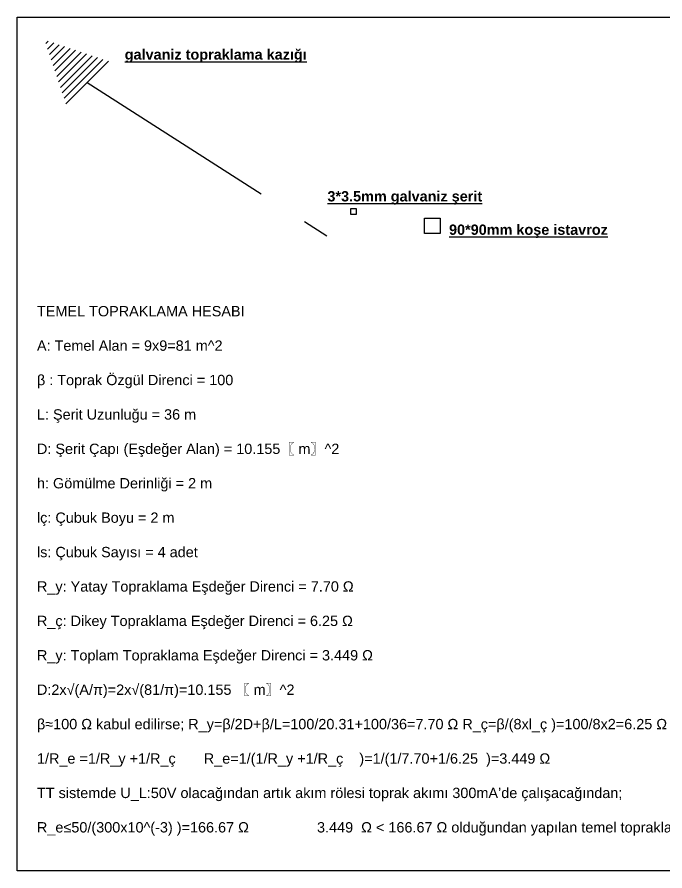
# Model space of a CAD drawing. Header units: millimetres. Extents: x 50 to 5784, y -13 to 1597.
# Drawn here: x 788.8 to 1165.1, y 653.7 to 1150.1 of the extents above; entities that cross this region are included whole.
import ezdxf

# ---------------------------------------------------------------- set-up
doc = ezdxf.new("R2010")
doc.units = ezdxf.units.MM
doc.header["$MEASUREMENT"] = 0
doc.linetypes.add('ACAD_ISO02W100', pattern=[15, 12, -3])
doc.layers.add('Layer4', color=230, linetype='Continuous')
doc.layers.add('topraklama', color=97, linetype='ACAD_ISO02W100')
doc.styles.get("Standard").update_dxf_attribs({"font": 'Arial.ttf'})

# ---------------------------------------------------------------- blocks, each defined once
blk = doc.blocks.new('topraklama kazığı')
at = {"layer": 'topraklama', "ltscale": 10}
for p, q in [((-163.35, 111.87), (-161.94, 113.28)), ((-162.29, 108.69), (-158.76, 112.22)), ((-161.23, 105.51), (-155.58, 111.16)), ((-160.17, 102.32), (-152.39, 110.1)), ((-159.11, 99.14), (-149.21, 109.04)), ((-158.05, 95.96), (-146.03, 107.98)), ((-156.99, 92.78), (-142.85, 106.92)), ((-155.93, 89.6), (-139.67, 105.86)), ((-154.87, 86.41), (-136.48, 104.8)), ((-153.81, 83.23), (-133.3, 103.74)), ((-152.75, 80.05), (-130.12, 102.68)), ((-151.69, 76.87), (-126.94, 101.62)), ((-139.31, 89.24), (0, 0))]:
    blk.add_line(p, q, dxfattribs=at)
blk.add_lwpolyline([(-126.94, 101.62), (-126.94, 101.62), (-151.69, 76.87)], dxfattribs=at)

msp = doc.modelspace()

# ---------------------------------------------------------------- linework, layer by layer
at = {"layer": 'Layer4', "ltscale": 10}
msp.add_lwpolyline([(788.7582, 1150.07875), (1250.85605, 1150.07875), (1250.85605, 653.68484), (788.7582, 653.68484)], close=True, dxfattribs=at)
at = {"layer": 'topraklama', "ltscale": 10}
for points in [[(982.68518, 1038.71005), (985.68518, 1038.71005), (985.68518, 1035.21005), (982.68518, 1035.21005)], [(1025.45023, 1033.24518), (1034.45023, 1033.24518), (1034.45023, 1024.24518), (1025.45023, 1024.24518)]]:
    msp.add_lwpolyline(points, close=True, dxfattribs=at)

# ---------------------------------------------------------------- block references
at = {"layer": 'topraklama'}
msp.add_blockref('topraklama kazığı', (968.76622, 1022.8179), dxfattribs=at)

# ---------------------------------------------------------------- texts
at = {"insert": (800.29557, 982.09739), "char_height": 6, "width": 468.5592769, "attachment_point": 1}
msp.add_mtext('TEMEL TOPRAKLAMA HESABI^J^JA: Temel Alan = 9x9=81 m^ 2^J^Jβ : Toprak Özgül Direnci = 100^J^JL: Şerit Uzunluğu = 36 m^J^JD: Şerit Çapı (Eşdeğer Alan) = 10.155〖 m〗^ 2^J^Jh: Gömülme Derinliği = 2 m^J^Jlç: Çubuk Boyu = 2 m^J^Jls: Çubuk Sayısı = 4 adet^J^JR_y: Yatay Topraklama Eşdeğer Direnci = 7.70 Ω ^J^JR_ç: Dikey Topraklama Eşdeğer Direnci = 6.25 Ω ^J^JR_y: Toplam Topraklama Eşdeğer Direnci = 3.449 Ω ^J^JD:2x√(A/π)=2x√(81/π)=10.155 〖 m〗^ 2 ^J^Jβ≈100 Ω kabul edilirse; R_y=β/2D+β/L=100/20.31+100/36=7.70 Ω R_ç=β/(8xl_ç )=100/8x2=6.25 Ω ^J^J1/R_e =1/R_y +1/R_ç       R_e=1/(1/R_y +1/R_ç    )=1/(1/7.70+1/6.25  )=3.449 Ω ^J^JTT sistemde U_L:50V olacağından artık akım rölesi toprak akımı 300mA’de çalışacağından;^J^JR_e≤50/(300x10^ (-3) )=166.67 Ω                 3.449  Ω < 166.67 Ω olduğundan yapılan temel topraklama hesabı uygundur.^J^J', dxfattribs=at)
at = {"layer": 'topraklama', "ltscale": 10, "char_height": 6, "attachment_point": 1}
for s, insert, width in [('{\\fArial|b1|i0|c162|p34;\\Lgalvaniz topraklama kazığı}', (851.28934, 1131.35411), 106.26701), ('{\\fArial|b1|i0|c162|p34;\\L3*3.5mm galvaniz şerit}', (969.01761, 1048.89788), 93.4004541), ('{\\fArial|b1|i0|c162|p34;\\L90*90mm koşe istavroz}', (1039.66977, 1029.48468), 96.2409087)]:
    msp.add_mtext(s, dxfattribs=dict(at, insert=insert, width=width))

doc.saveas('drawing.dxf')
